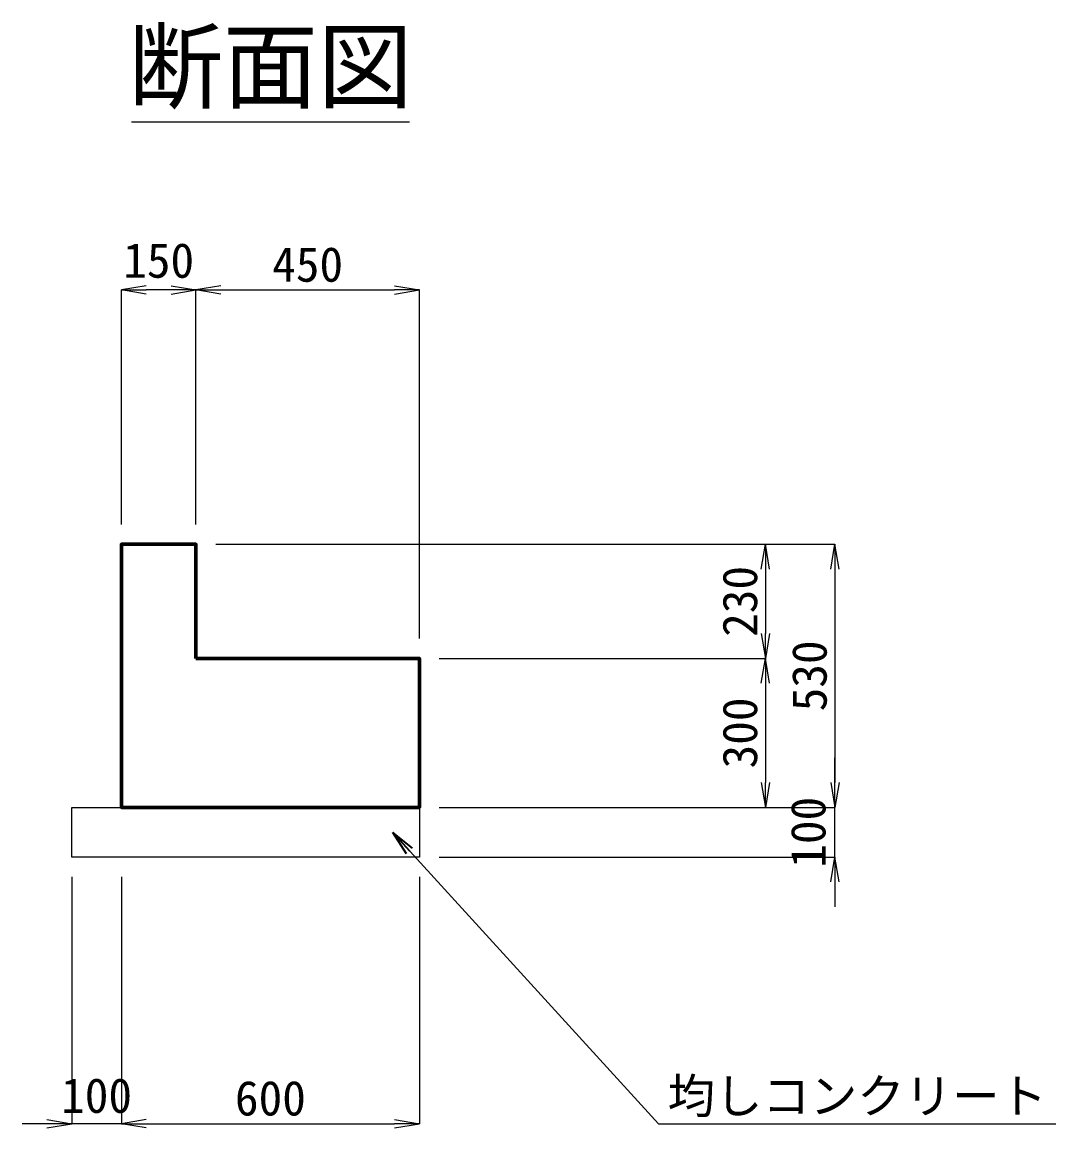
# Model space of a CAD drawing. Header units: millimetres. Extents: x 54053 to 75147, y -5060 to 6820.
# Drawn here: x 63655 to 65737, y 525 to 2752 of the extents above; entities that cross this region are included whole.
import ezdxf
from ezdxf.enums import TextEntityAlignment as Align

# ---------------------------------------------------------------- set-up
doc = ezdxf.new("R2010")
doc.units = ezdxf.units.MM
doc.header["$LTSCALE"] = 20
doc.header["$PDSIZE"] = 300
doc.layers.get('Defpoints').update_dxf_attribs({"color": 151})
for name, color, linetype, lineweight in [('D-STR', 1, 'Continuous', 50), ('D-STR-DIM', 7, 'Continuous', 13), ('D-STR-HTXT', 7, 'Continuous', 13), ('D-STR-STR7', 3, 'Continuous', 13), ('D-STR-TXT', 7, 'Continuous', 13), ('D-TTL-LINE', 7, 'Continuous', 13), ('D-TTL-TXT', 7, 'Continuous', 13)]:
    doc.layers.add(name, color=color, linetype=linetype, lineweight=lineweight)
doc.styles.add('MS ゴシック', font='MS Gothic.ttf')
doc.dimstyles.new('DIM-20', dxfattribs={"dimscale": 20, "dimtxt": 3.5, "dimasz": 2.5, "dimexe": 0, "dimexo": 2, "dimgap": 0.8, "dimtad": 1, "dimdec": 0, "dimzin": 0, "dimdsep": 46, "dimtxsty": 'MS ゴシック', "dimblk": 'OPEN', "dimcen": 0.1, "dimaunit": 1, "dimadec": 4, "dimazin": 0, "dimtfac": 1, "dimtdec": 0, "dimtmove": 2, "dimatfit": 3, "dimldrblk": 'OPEN', "dimfxl": 1, "dimtolj": 1, "dimtzin": 0, "dimlwd": -1, "dimlwe": -1, "dimarcsym": 2})

# ---------------------------------------------------------------- blocks, each defined once
blk = doc.blocks.new('_Open')
at = {"color": 0, "linetype": 'ByBlock', "lineweight": -2}
for p, q in [((-1, 0.167), (0, 0)), ((-1, -0.167), (0, 0)), ((0, 0), (-1, 0))]:
    blk.add_line(p, q, dxfattribs=at)
blk = doc.blocks.new('*D148')
at = {"layer": 'D-STR-DIM', "color": 0, "transparency": 16777216}
for p, q in [((63855.4, 1740.2), (63855.4, 2212.4)), ((63955.4, 2212.4), (63905.4, 2212.4)), ((64005.4, 1740.2), (64005.4, 2212.4))]:
    blk.add_line(p, q, dxfattribs=at)
at = {"layer": 'Defpoints', "color": 0, "transparency": 16777216}
for p in [(63855.4, 2212.4), (63855.4, 1700.2, 354000), (64005.4, 1700.2, 354000)]:
    blk.add_point(p, dxfattribs=at)
at = {"layer": 'D-STR-DIM', "color": 0, "transparency": 16777216, "xscale": 50, "yscale": 50, "zscale": 50, "rotation": 180}
blk.add_blockref('_Open', (63855.4, 2212.4), dxfattribs=at)
at = {"layer": 'D-STR-DIM', "color": 0, "transparency": 16777216, "xscale": 50, "yscale": 50, "zscale": 50}
blk.add_blockref('_Open', (64005.4, 2212.4), dxfattribs=at)
at = {"layer": 'D-STR-DIM', "color": 0, "transparency": 16777216, "insert": (63930.4, 2271.4), "char_height": 70, "attachment_point": 5, "style": 'MS ゴシック'}
blk.add_mtext('\\A1;150', dxfattribs=at)
blk = doc.blocks.new('*D149')
at = {"layer": 'D-STR-DIM', "color": 0, "transparency": 16777216}
for p, q in [((64005.4, 1740.2), (64005.4, 2212.4)), ((64055.4, 2212.4), (64405.4, 2212.4)), ((64455.4, 1510.2), (64455.4, 2212.4))]:
    blk.add_line(p, q, dxfattribs=at)
at = {"layer": 'Defpoints', "color": 0, "transparency": 16777216}
for p in [(64455.4, 2212.4), (64005.4, 1700.2, 354000), (64455.4, 1470.2, 354000)]:
    blk.add_point(p, dxfattribs=at)
at = {"layer": 'D-STR-DIM', "color": 0, "transparency": 16777216, "xscale": 50, "yscale": 50, "zscale": 50, "rotation": 180}
blk.add_blockref('_Open', (64005.4, 2212.4), dxfattribs=at)
at = {"layer": 'D-STR-DIM', "color": 0, "transparency": 16777216, "xscale": 50, "yscale": 50, "zscale": 50}
blk.add_blockref('_Open', (64455.4, 2212.4), dxfattribs=at)
at = {"layer": 'D-STR-DIM', "color": 0, "transparency": 16777216, "insert": (64230.4, 2263.4), "char_height": 70, "attachment_point": 5, "style": 'MS ゴシック'}
blk.add_mtext('\\A1;450', dxfattribs=at)
blk = doc.blocks.new('*D150')
at = {"layer": 'D-STR-DIM', "color": 0, "transparency": 16777216}
for p, q in [((64045.4, 1700.2), (65152.2, 1700.2)), ((65152.2, 1650.2), (65152.2, 1520.2)), ((64495.4, 1470.2), (65152.2, 1470.2))]:
    blk.add_line(p, q, dxfattribs=at)
at = {"layer": 'Defpoints', "color": 0, "transparency": 16777216}
for p in [(64005.4, 1700.2, 354000), (64455.4, 1470.2, 354000), (65152.2, 1470.2)]:
    blk.add_point(p, dxfattribs=at)
at = {"layer": 'D-STR-DIM', "color": 0, "transparency": 16777216, "xscale": 50, "yscale": 50, "zscale": 50}
for p, rotation in [((65152.2, 1700.2), 90), ((65152.2, 1470.2), 270)]:
    blk.add_blockref('_Open', p, dxfattribs=dict(at, rotation=rotation))
at = {"layer": 'D-STR-DIM', "color": 0, "transparency": 16777216, "insert": (65101.2, 1585.2), "char_height": 70, "attachment_point": 5, "rotation": 90, "style": 'MS ゴシック'}
blk.add_mtext('\\A1;230', dxfattribs=at)
blk = doc.blocks.new('*D151')
at = {"layer": 'D-STR-DIM', "color": 0, "transparency": 16777216}
for p, q in [((64495.4, 1470.2), (65152.2, 1470.2)), ((65152.2, 1420.2), (65152.2, 1220.2)), ((64495.4, 1170.2), (65152.2, 1170.2))]:
    blk.add_line(p, q, dxfattribs=at)
at = {"layer": 'Defpoints', "color": 0, "transparency": 16777216}
for p in [(64455.4, 1470.2, 354000), (64455.4, 1170.2, 354000), (65152.2, 1170.2)]:
    blk.add_point(p, dxfattribs=at)
at = {"layer": 'D-STR-DIM', "color": 0, "transparency": 16777216, "xscale": 50, "yscale": 50, "zscale": 50}
for p, rotation in [((65152.2, 1470.2), 90), ((65152.2, 1170.2), 270)]:
    blk.add_blockref('_Open', p, dxfattribs=dict(at, rotation=rotation))
at = {"layer": 'D-STR-DIM', "color": 0, "transparency": 16777216, "insert": (65101.2, 1320.2), "char_height": 70, "attachment_point": 5, "rotation": 90, "style": 'MS ゴシック'}
blk.add_mtext('\\A1;300', dxfattribs=at)
blk = doc.blocks.new('*D152')
at = {"layer": 'D-STR-DIM', "color": 0, "transparency": 16777216}
for p, q in [((64045.4, 1700.2), (65292.2, 1700.2)), ((65292.2, 1650.2), (65292.2, 1220.2)), ((64495.4, 1170.2), (65292.2, 1170.2))]:
    blk.add_line(p, q, dxfattribs=at)
at = {"layer": 'Defpoints', "color": 0, "transparency": 16777216}
for p in [(64005.4, 1700.2, 354000), (64455.4, 1170.2, 354000), (65292.2, 1170.2)]:
    blk.add_point(p, dxfattribs=at)
at = {"layer": 'D-STR-DIM', "color": 0, "transparency": 16777216, "xscale": 50, "yscale": 50, "zscale": 50}
for p, rotation in [((65292.2, 1700.2), 90), ((65292.2, 1170.2), 270)]:
    blk.add_blockref('_Open', p, dxfattribs=dict(at, rotation=rotation))
at = {"layer": 'D-STR-DIM', "color": 0, "transparency": 16777216, "insert": (65241.2, 1435.2), "char_height": 70, "attachment_point": 5, "rotation": 90, "style": 'MS ゴシック'}
blk.add_mtext('\\A1;530', dxfattribs=at)
blk = doc.blocks.new('*D153')
at = {"layer": 'D-STR-DIM', "color": 0, "transparency": 16777216}
for p, q in [((65292.2, 1220.2), (65292.2, 1270.2)), ((64495.4, 1170.2), (65292.2, 1170.2)), ((65292.2, 1070.2), (65292.2, 1170.2)), ((64495.4, 1070.2), (65292.2, 1070.2)), ((65292.2, 1020.2), (65292.2, 970.2))]:
    blk.add_line(p, q, dxfattribs=at)
at = {"layer": 'Defpoints', "color": 0, "transparency": 16777216}
for p in [(64455.4, 1170.2, 354000), (65292.2, 1170.2), (64455.4, 1070.2, 354000)]:
    blk.add_point(p, dxfattribs=at)
at = {"layer": 'D-STR-DIM', "color": 0, "transparency": 16777216, "xscale": 50, "yscale": 50, "zscale": 50}
for p, rotation in [((65292.2, 1170.2), 270), ((65292.2, 1070.2), 90)]:
    blk.add_blockref('_Open', p, dxfattribs=dict(at, rotation=rotation))
at = {"layer": 'D-STR-DIM', "color": 0, "transparency": 16777216, "insert": (65238.8, 1120.2), "char_height": 70, "attachment_point": 5, "rotation": 90, "style": 'MS ゴシック'}
blk.add_mtext('\\A1;100', dxfattribs=at)
blk = doc.blocks.new('*D154')
at = {"layer": 'D-STR-DIM', "color": 0, "transparency": 16777216}
for p, q in [((63855.4, 1030.2), (63855.4, 533.2)), ((64455.4, 1030.2), (64455.4, 533.2)), ((63905.4, 533.2), (64405.4, 533.2))]:
    blk.add_line(p, q, dxfattribs=at)
at = {"layer": 'Defpoints', "color": 0, "transparency": 16777216}
for p in [(63855.4, 1070.2, 354000), (64455.4, 1070.2, 354000), (64455.4, 533.2)]:
    blk.add_point(p, dxfattribs=at)
at = {"layer": 'D-STR-DIM', "color": 0, "transparency": 16777216, "xscale": 50, "yscale": 50, "zscale": 50, "rotation": 180}
blk.add_blockref('_Open', (63855.4, 533.2), dxfattribs=at)
at = {"layer": 'D-STR-DIM', "color": 0, "transparency": 16777216, "xscale": 50, "yscale": 50, "zscale": 50}
blk.add_blockref('_Open', (64455.4, 533.2), dxfattribs=at)
at = {"layer": 'D-STR-DIM', "color": 0, "transparency": 16777216, "insert": (64155.4, 584.2), "char_height": 70, "attachment_point": 5, "style": 'MS ゴシック'}
blk.add_mtext('\\A1;600', dxfattribs=at)
blk = doc.blocks.new('*D155')
at = {"layer": 'D-STR-DIM', "color": 0, "transparency": 16777216}
for p, q in [((63755.4, 1030.2), (63755.4, 533.2)), ((63855.4, 1030.2), (63855.4, 533.2)), ((63705.4, 533.2), (63655.4, 533.2)), ((63855.4, 533.2), (63755.4, 533.2)), ((63905.4, 533.2), (63955.4, 533.2))]:
    blk.add_line(p, q, dxfattribs=at)
at = {"layer": 'Defpoints', "color": 0, "transparency": 16777216}
for p in [(63755.4, 1070.2, 354000), (63855.4, 1070.2, 354000), (63755.4, 533.2)]:
    blk.add_point(p, dxfattribs=at)
at = {"layer": 'D-STR-DIM', "color": 0, "transparency": 16777216, "xscale": 50, "yscale": 50, "zscale": 50}
blk.add_blockref('_Open', (63755.4, 533.2), dxfattribs=at)
at = {"layer": 'D-STR-DIM', "color": 0, "transparency": 16777216, "xscale": 50, "yscale": 50, "zscale": 50, "rotation": 180}
blk.add_blockref('_Open', (63855.4, 533.2), dxfattribs=at)
at = {"layer": 'D-STR-DIM', "color": 0, "transparency": 16777216, "insert": (63805.4, 589.5), "char_height": 70, "attachment_point": 5, "style": 'MS ゴシック'}
blk.add_mtext('\\A1;100', dxfattribs=at)

msp = doc.modelspace()

# ---------------------------------------------------------------- linework, layer by layer
at = {"layer": 'D-STR', "elevation": 354000}
msp.add_lwpolyline([(64005.4, 1470.2), (64455.4, 1470.2), (64455.4, 1170.2), (63855.4, 1170.2), (63855.4, 1700.2), (64005.4, 1700.2)], close=True, dxfattribs=at)
at = {"layer": 'D-STR-STR7', "elevation": 354000}
msp.add_lwpolyline([(64455.4, 1170.2), (64455.4, 1170.2), (64455.4, 1070.2), (63755.4, 1070.2), (63755.4, 1170.2), (63855.4, 1170.2)], dxfattribs=at)
at = {"layer": 'D-TTL-LINE'}
msp.add_line((63875.4, 2550.8, 354000), (64435.4, 2550.8, 354000), dxfattribs=at)

# ---------------------------------------------------------------- texts
at = {"layer": 'D-STR-TXT', "style": 'MS ゴシック'}
msp.add_text('均しコンクリート', height=70, dxfattribs=at).set_placement((65337.2, 533.2, 354000), align=Align.BOTTOM_CENTER)
at = {"layer": 'D-TTL-TXT', "style": 'MS ゴシック'}
msp.add_text('断面図', height=140, dxfattribs=at).set_placement((64155.4, 2550.8, 354000), align=Align.BOTTOM_CENTER)

# ---------------------------------------------------------------- dimensions: what is measured, and where the dimension line sits
at = {"layer": 'D-STR-DIM'}
for base, p1, p2, picture, middle in [((63855.4, 2212.4), (64005.4, 1700.2, 354000), (63855.4, 1700.2, 354000), '*D148', (63930.4, 2271.4)), ((64455.4, 2212.4), (64005.4, 1700.2, 354000), (64455.4, 1470.2, 354000), '*D149', (64230.4, 2263.4)), ((64455.4, 533.2), (63855.4, 1070.2, 354000), (64455.4, 1070.2, 354000), '*D154', (64155.4, 584.2))]:
    dim = msp.add_linear_dim(base=base, p1=p1, p2=p2, dimstyle='DIM-20', dxfattribs=at)
    dim.commit()
    dim.dimension.update_dxf_attribs({"geometry": picture, "text_midpoint": middle})
for base, p1, p2, picture, middle in [((65152.2, 1470.2), (64005.4, 1700.2, 354000), (64455.4, 1470.2, 354000), '*D150', (65101.2, 1585.2)), ((65292.2, 1170.2), (64005.4, 1700.2, 354000), (64455.4, 1170.2, 354000), '*D152', (65241.2, 1435.2)), ((65152.2, 1170.2), (64455.4, 1470.2, 354000), (64455.4, 1170.2, 354000), '*D151', (65101.2, 1320.2))]:
    dim = msp.add_linear_dim(base=base, p1=p1, p2=p2, angle=90, dimstyle='DIM-20', dxfattribs=at)
    dim.commit()
    dim.dimension.update_dxf_attribs({"geometry": picture, "text_midpoint": middle})
for base, p1, p2, angle, picture, middle in [((65292.2, 1170.2), (64455.4, 1070.2, 354000), (64455.4, 1170.2, 354000), 90, '*D153', (65238.8, 1120.2)), ((63755.4, 533.2), (63855.4, 1070.2, 354000), (63755.4, 1070.2, 354000), 180, '*D155', (63805.4, 589.5))]:
    dim = msp.add_linear_dim(base=base, p1=p1, p2=p2, angle=angle, dimstyle='DIM-20', dxfattribs=at)
    dim.commit()
    dim.dimension.update_dxf_attribs({"geometry": picture, "text_midpoint": middle, "dimtype": 160})

# ---------------------------------------------------------------- leaders
at = {"layer": 'D-STR-HTXT'}
msp.add_leader([(64401.7, 1119.6, 354000), (64937.2, 533.2, 354000), (65737.2, 533.2, 354000)], dimstyle='DIM-20', override={"dimgap": 0.8, "dimtad": 0}, dxfattribs=at)

doc.saveas('drawing.dxf')
